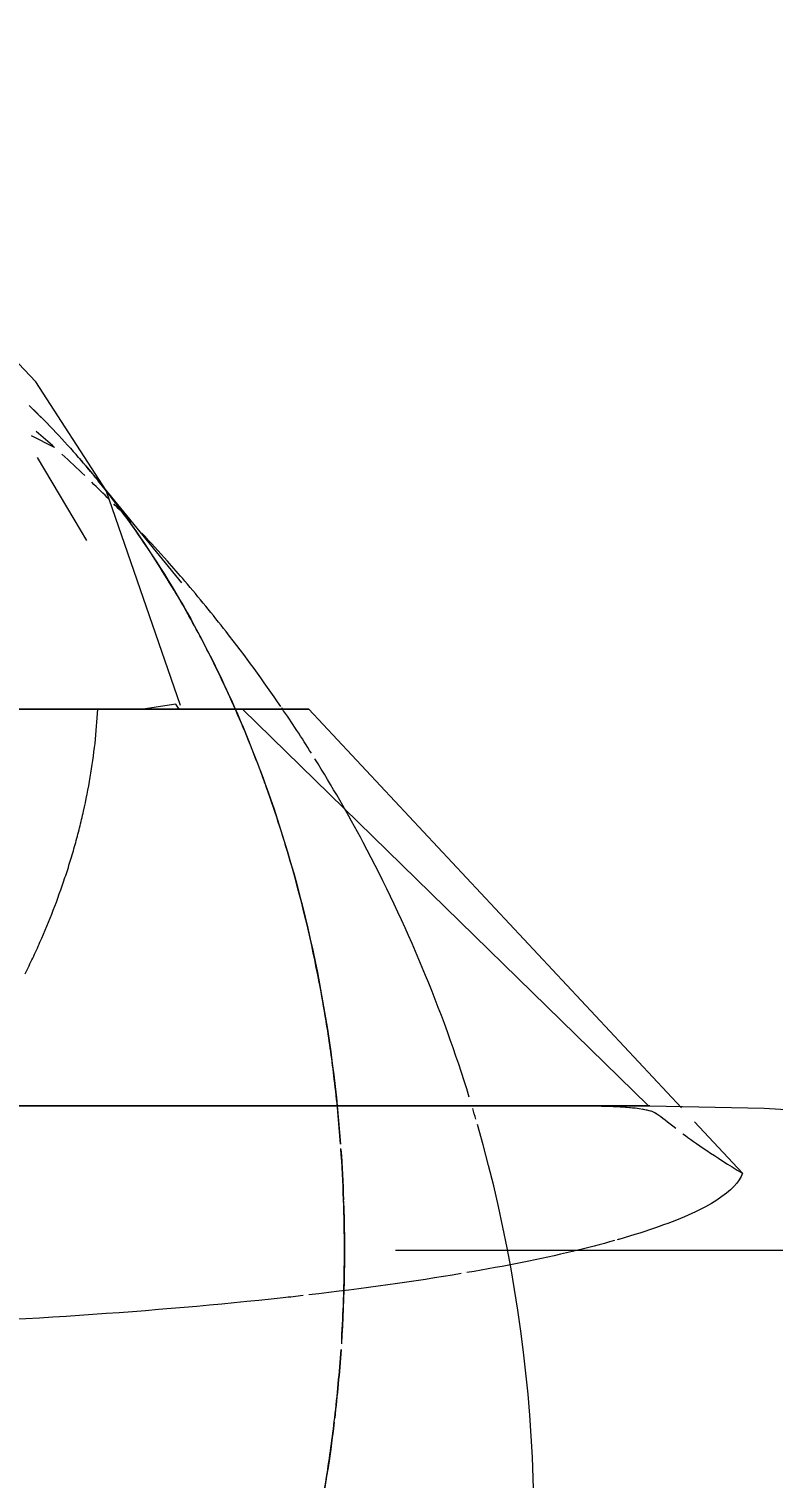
# Model space of a CAD drawing. Header units: metres. Extents: x -0.9 to 62, y -37.3 to 60.
# Drawn here: x 26.6599 to 26.6965, y 2.0888 to 2.16 of the extents above; entities that cross this region are included whole.
import ezdxf

# ---------------------------------------------------------------- set-up
doc = ezdxf.new("R2010")
doc.units = ezdxf.units.M
for name, color, linetype, lineweight in [('A-ANNO-DIMS', 7, 'Continuous', 5), ('A-ANNO-DIMS-25', 7, 'Continuous', 5), ('P-SANR-FIXT', 7, 'Continuous', 5)]:
    doc.layers.add(name, color=color, linetype=linetype, lineweight=lineweight)
doc.styles.add('Arial_2', font='arial.ttf', dxfattribs={"height": 0.075})
doc.dimstyles.new('Diagonal_-_2_mm_Arial_-_PRETO', dxfattribs={"dimscale": 0.3048, "dimtxt": 0.07651945499677275, "dimasz": 0.2460629921259842, "dimexe": 0.1968503937007874, "dimexo": 0.1230314960629921, "dimgap": 0.04101049868766404, "dimtad": 1, "dimrnd": 0.01, "dimzin": 0, "dimdsep": 46, "dimtxsty": 'Arial_2', "dimblk1": 'OBLIQUE', "dimblk2": 'OBLIQUE', "dimsah": 1, "dimcen": 0.09, "dimdle": 0.1968503937007874, "dimazin": 0, "dimtfac": 1, "dimtdec": 4, "dimtix": 1, "dimtmove": 0, "dimatfit": 3, "dimfxl": 1, "dimtvp": 1, "dimtolj": 1, "dimtzin": 0, "dimarcsym": 2})

# ---------------------------------------------------------------- blocks, each defined once
blk = doc.blocks.new('UT_Chuveiro ou ducha - UT_Elétrico-3241184-DD')
at = {"layer": 'P-SANR-FIXT', "color": 7, "true_color": 0xf3f3f3}
blk.add_line((45.00421555637882, 2.139445705658089), (45.00308628663605, 2.14001971420382), dxfattribs=at)
at = {"layer": 'P-SANR-FIXT', "color": 253, "true_color": 0xa6a6a6}
for p, q in [((45.00335476618146, 2.138955264503431), (45.00516482170812, 2.135917917932271)), ((45.01670806958482, 2.126583946756581), (45.0102838534098, 2.126583946756581)), ((45.01345160595608, 2.126583946756583), (45.01426450631506, 2.126583946756583)), ((45.03800319451069, 2.103792586289107), (45.03563449993266, 2.106327709804618))]:
    blk.add_line(p, q, dxfattribs=at)
at = {"layer": 'P-SANR-FIXT'}
for p, q in [((45.00650077508963, 2.137629939418079), (45.01044969708767, 2.132800046726074)), ((45.00516482170812, 2.135917917932271), (45.00578569121217, 2.134876073728317)), ((45.0103302974597, 2.126583946756581), (45.01017354946854, 2.126833869829192)), ((45.03337215502979, 2.107118201278729), (45.01345160967233, 2.126583946756579)), ((45.01426450631506, 2.126583946756583), (45.01670806958483, 2.126583946756583)), ((45.03500454753087, 2.107001923847335), (45.01670806958483, 2.126583946756581))]:
    blk.add_line(p, q, dxfattribs=at)
at = {"layer": 'P-SANR-FIXT', "color": 254, "true_color": 0xdfdfdf}
blk.add_line((45.0102838534098, 2.126583946756581), (45.00633814659957, 2.126583946756581), dxfattribs=at)
at = {"layer": 'P-SANR-FIXT', "flags": 128}
for points in [[(45.01040385353733, 2.126774806343973), (45.00674800758092, 2.137329189125224), (45.00328698230485, 2.142660169958794), (45.00075447485746, 2.145330641090614), (44.99808942778407, 2.147389533482126), (44.99678420243489, 2.148175592114246), (44.99544757736187, 2.148851458349625), (44.99409150572809, 2.149416236852401), (44.99272370327114, 2.149872609730353), (44.99134759738148, 2.15022570091505), (44.98996751783793, 2.150481320236628), (44.98720316613879, 2.150722204484802), (44.98149420314304, 2.150181365090128), (44.97542943967748, 2.148175363887498), (44.9718465767204, 2.146263254047514), (44.96601378305287, 2.141637910017402), (44.96143134451644, 2.135944045538142), (44.95815733505409, 2.12954815671102), (44.95714798100894, 2.126778198270359)], [(44.95345174066691, 2.126583946756581), (44.95918034146052, 2.126583946756581), (44.97418071263009, 2.126583946756581), (44.99272263770914, 2.126583946756581), (45.00772300887872, 2.126583946756581), (45.01345160967233, 2.126583946756581)], [(45.03345167516962, 2.107103097325455), (45.03341168050267, 2.107103097325455), (45.03329176048476, 2.107103097325455), (45.03309210696231, 2.107103097325455), (45.03281303933841, 2.107103097325455), (45.03245500406168, 2.107103097325455), (45.03201857391223, 2.107103097325455), (45.03150444708516, 2.107103097325455), (45.03091344607374, 2.107103097325455), (45.03024651635351, 2.107103097325455), (45.02950472486977, 2.107103097325455), (45.02868925833062, 2.107103097325455), (45.02780142130859, 2.107103097325455), (45.02684263415351, 2.107103097325455), (45.02581443072029, 2.107103097325455), (45.02471845591511, 2.107103097325455), (45.02355646306384, 2.107103097325455), (45.02233031110717, 2.107103097325455), (45.02104196162666, 2.107103097325455), (45.01969347570667, 2.107103097325455), (45.01828701063697, 2.107103097325455), (45.01682481646169, 2.107103097325455), (45.01530923237955, 2.107103097325455), (45.01374268300179, 2.107103097325455), (45.01212767447324, 2.107103097325455), (45.01046679046303, 2.107103097325455), (45.00876268803126, 2.107103097325455), (45.00701809337831, 2.107103097325455), (45.00523579748346, 2.107103097325455), (45.00341865163993, 2.107103097325455), (45.00156956289346, 2.107103097325455)], [(45.03036023061398, 2.107103097325455), (45.03101486792255, 2.107103097325455), (45.03159341426898, 2.107103097325455), (45.03209494410256, 2.107103097325455), (45.03251865508251, 2.107103097325455), (45.03286386936167, 2.107103097325455), (45.03313003467083, 2.107103097325455), (45.03331672520226, 2.107103097325455), (45.03342364229097, 2.107103097325455), (45.03345167516962, 2.107103097325455)], [(45.03345167516962, 2.107103097325455), (45.03906280424621, 2.106990859778517), (45.04466495671324, 2.106654326693838), (45.05024917032186, 2.106094036452564), (45.0558065115215, 2.105310885399556), (45.06132808975175, 2.104306126409439), (45.06680507166533, 2.103081366882257), (45.07222869525952, 2.101638566171986), (45.07759028389356, 2.099980032451982), (45.08288126016937, 2.098108419022398), (45.08809315965361, 2.096026720065459), (45.08951162429843, 2.095417784097975)]]:
    blk.add_lwpolyline(points, dxfattribs=at)
at = {"layer": 'P-SANR-FIXT', "color": 253, "true_color": 0xa6a6a6, "flags": 128}
blk.add_lwpolyline([(45.01017354946854, 2.126833869829192), (45.00856984397097, 2.126583946756581), (44.9991652329982, 2.126583946756581), (44.98267534856907, 2.126583946756581), (44.97417894061105, 2.12659766823728)], dxfattribs=at)
at = {"layer": 'P-SANR-FIXT', "color": 7, "true_color": 0xf3f3f3}
for centre, radius, start, end in [((44.9832266483559, 2.116203054805803), 0.03131700941398678, 47.91688510745161, 50.10154386307669), ((44.95636167987187, 2.086453385030217), 0.07140153739429858, 46.29003914599803, 47.52728823100417), ((44.95636167987187, 2.086453385030217), 0.0714015373943043, 44.92989587739036, 45.91286609829462), ((44.95636167987187, 2.086453385030217), 0.0714015373943007, 44.3574405661623, 44.69300422989905), ((44.95636167987187, 2.086453385030217), 0.07140153739430243, 41.60356475785823, 43.0976233546414)]:
    blk.add_arc(centre, radius, start, end, dxfattribs=at)
at = {"layer": 'P-SANR-FIXT', "color": 254, "true_color": 0xdfdfdf}
for radius, start, end in [(0.07140153739430097, 43.70801331180868, 44.07162852989819), (0.07140153739429679, 40.55415163169002, 41.60356475785598), (0.07140153739429754, 32.125595902683, 34.264219436849), (0.07140153739430107, 28.05659482619887, 31.87391282412305)]:
    blk.add_arc((44.95636167987187, 2.086453385030217), radius, start, end, dxfattribs=at)
at = {"layer": 'P-SANR-FIXT', "color": 253, "true_color": 0xa6a6a6}
for radius, start, end in [(0.07140153739429776, 37.98673996682141, 40.55415163169031), (0.07140153739430166, 17.16934350495272, 28.05659482619916), (0.07140153739429823, 16.2710994335846, 16.70414960869614), (0.07140153739429897, 349.4119451166886, 16.04523904350236)]:
    blk.add_arc((44.95636167987187, 2.086453385030217), radius, start, end, dxfattribs=at)
at = {"layer": 'P-SANR-FIXT'}
blk.add_arc((44.95636167987187, 2.086453385030217), 0.07140153739430438, 34.33048967994353, 37.98673996682408, dxfattribs=at)
at = {"layer": 'P-SANR-FIXT', "color": 253, "true_color": 0xa6a6a6}
for points in [[(45.00296653232872, 2.141503371976792), (45.00375791263173, 2.140744303063152), (45.00452766827846, 2.139939294082463), (45.00527306853946, 2.139090733996497)], [(45.00623775231018, 2.137952354777983), (45.00592119225292, 2.138340049348078), (45.00559974197744, 2.138719607945618), (45.00527363026827, 2.139090830722718)], [(45.00543390294303, 2.138906529233998), (45.0058568026577, 2.138419241644776), (45.00627172416298, 2.13791785816943), (45.00667816163445, 2.137402821325322)], [(45.00663753899395, 2.137455116025714), (45.00654045786888, 2.137577737336548), (45.0064428950481, 2.137699580997831), (45.00634485739918, 2.137820641010581)], [(45.00687106266616, 2.137156532014587), (45.00698224859771, 2.137013502389558), (45.00709278498632, 2.136869442581242), (45.00720266431721, 2.136724366619009)], [(45.0100892210501, 2.132430043932557), (45.00949323661092, 2.133429672060325), (45.00886982937007, 2.134395874583161), (45.00822073977353, 2.135325400486371)], [(45.01081435154304, 2.131173087233261), (45.01075727218804, 2.1312753619492), (45.01069991357939, 2.131377318327072), (45.01064227743745, 2.131478953153411)], [(45.01301975824156, 2.126751099999817), (45.01275730257212, 2.127342600320727), (45.01248615845923, 2.12792624977788), (45.01220658997097, 2.128501555113156)], [(45.0175474298464, 2.111286020364087), (45.01744413144469, 2.111922029698496), (45.01733213489909, 2.112555171849337), (45.0172115426702, 2.113184963584304)], [(45.01795292358364, 2.108408686558554), (45.01784400793214, 2.109318986531928), (45.01771738000602, 2.110224998472501), (45.01757332982521, 2.111125354566361)], [(45.03036023061397, 2.107103097325457), (45.03136431675881, 2.107103097325457), (45.03294218157554, 2.107031889748972), (45.03364788509876, 2.10683534258759), (45.03379003501356, 2.106709861772615)], [(45.03146814268765, 2.107086063663437), (45.03196421575385, 2.10706935072876), (45.03238308709194, 2.107040544401415), (45.03272414125216, 2.107000554852748)], [(45.03307585666675, 2.106950762667557), (45.03341055849662, 2.106893624075735), (45.03363705967499, 2.106821280884757), (45.03375795490711, 2.106735192534613)], [(45.03379003501356, 2.106709861772615), (45.03403714949836, 2.106547403984219), (45.03431112347386, 2.106320841093952), (45.0347258136437, 2.106000807051418)], [(45.03507540329788, 2.105735005108497), (45.03569706814133, 2.105269872373923), (45.03658732535131, 2.104645116097758), (45.03800319451069, 2.103792586289107)], [(45.01827749554131, 2.104961658618972), (45.01833465288045, 2.104140676739045), (45.01837741508958, 2.103317647531219), (45.01840585275092, 2.102493582376729)], [(45.01840805986488, 2.102428766731086), (45.0184865851401, 2.100091386384465), (45.01844989675593, 2.097745886039915), (45.018299605039, 2.095415340267992)], [(45.01840689945644, 2.097557821763844), (45.01846384155679, 2.099207621754712), (45.01846394114187, 2.100861355226904), (45.01840662680264, 2.102510908141337)], [(45.02418865676093, 2.098865095083605), (45.02188695413169, 2.098477627769336), (45.01937257525294, 2.098126512545516), (45.01669472314637, 2.097815830367038)], [(45.0182809189446, 2.095134200610996), (45.01820378388791, 2.09400722507474), (45.01810007100337, 2.092883967453598), (45.01796996267137, 2.091767041098684)], [(45.01757257158113, 2.088873769958886), (45.01772603615703, 2.089837271248675), (45.01785951585848, 2.090807324823418), (45.01797288831057, 2.091782192952692)], [(45.01721385822555, 2.086823369632537), (45.01734356039485, 2.087503085151331), (45.01746314630105, 2.08818676191248), (45.01757257158113, 2.088873769958886)]]:
    blk.add_open_spline(points, degree=3, dxfattribs=at)
at = {"layer": 'P-SANR-FIXT', "color": 254, "true_color": 0xdfdfdf}
for points in [[(45.00443842767702, 2.140012473334513), (45.00402420055124, 2.14045549040842), (45.00360309290971, 2.140885412276983), (45.00317554189958, 2.141301857083341)], [(45.01442108952814, 2.123294541070653), (45.01398661514073, 2.124472861083262), (45.01351889923655, 2.125626178372744), (45.01301975824156, 2.126751099999817)], [(45.00633814659957, 2.126583946756581), (45.00657884665211, 2.126583946756581), (45.00703187409339, 2.126583946756581), (45.00769722892339, 2.126583946756581)], [(45.00771683329828, 2.126583946756581), (45.0083599987632, 2.126583946756581), (45.00919910912311, 2.126583946756581), (45.01023416437801, 2.126583946756581)], [(45.0172115426702, 2.113184963584304), (45.01684126533971, 2.115118733318305), (45.01638994864789, 2.117020915620214), (45.01586055865667, 2.11887752172524)], [(45.01757332982521, 2.111125354566361), (45.01756475816738, 2.111178929954585), (45.01755612482074, 2.111232485316557), (45.0175474298464, 2.111286020364087)], [(45.01825994099681, 2.105226422923517), (45.01818172581408, 2.106291522384246), (45.01807923588631, 2.10735298809665), (45.01795292358364, 2.10840868655854)], [(45.01840662680264, 2.102510908141337), (45.01837762926773, 2.103345480586483), (45.01833393527024, 2.104178982918213), (45.0182754708087, 2.10501036431136)], [(45.01831557927221, 2.095649477419385), (45.01835446762512, 2.096284694910922), (45.01838491864265, 2.096920965269866), (45.01840689945643, 2.097557821763819)], [(45.01797288831057, 2.091782192952692), (45.01810201500934, 2.092892528849572), (45.01820505797905, 2.094009110331496), (45.01828183641157, 2.095129369913385)]]:
    blk.add_open_spline(points, degree=3, dxfattribs=at)
at = {"layer": 'P-SANR-FIXT'}
blk.add_open_spline([(45.00822073977353, 2.135325400486371), (45.00778243845949, 2.135953067956275), (45.00725672118777, 2.13666679124821), (45.00671575337562, 2.137356324937351), (45.00663753899395, 2.137455116025714)], degree=3, knots=[0.7497328928448014, 0.7497328928448014, 0.7497328928448014, 0.7497328928448014, 0.7666666666666666, 0.7695154394525183, 0.7695154394525183, 0.7695154394525183, 0.7695154394525183], dxfattribs=at)
for points in [[(45.00720266431721, 2.136724366619009), (45.00944778699091, 2.133760084532368), (45.01141859332751, 2.130371566331855), (45.01305097854168, 2.126678488910038)], [(45.01064227743745, 2.131478953153411), (45.01046066302838, 2.131799209650586), (45.0102762929577, 2.132116273423713), (45.0100892210501, 2.132430043932557)], [(45.01220658997097, 2.128501555113156), (45.01176333670888, 2.129413696421169), (45.01129890641175, 2.130304862433886), (45.01081435154304, 2.131173087233261)], [(45.03036023061397, 2.107103097325457), (45.03076447001735, 2.107103097325457), (45.03113383682842, 2.107097326584907), (45.03146814268765, 2.107086063663437)]]:
    blk.add_open_spline(points, degree=3, dxfattribs=at)
at = {"layer": 'P-SANR-FIXT', "color": 253, "true_color": 0xa6a6a6}
for points, knots in [([(45.00277174512815, 2.113596502073761), (45.00283543428917, 2.113724131240028), (45.00296130626906, 2.113980158586608), (45.0032066017522, 2.114494593064902), (45.00361938087065, 2.115401200039726), (45.0041623675734, 2.11671294047899), (45.00464299122648, 2.118045037162543), (45.004988658047, 2.119122773092473), (45.00522794924992, 2.119937448081097), (45.00544640347201, 2.120757751982251), (45.00570886370651, 2.12185703991948), (45.00609061635829, 2.123793999427178), (45.00627816427712, 2.125468903631759), (45.00633814659957, 2.126583946756581)], [-0.2222222222222222, -0.2222222222222222, -0.2222222222222222, -0.2222222222222222, -0.2152777777777778, -0.2083333333333333, -0.1944444444444444, -0.1666666666666667, -0.1388888888888889, -0.125, -0.1111111111111111, -0.09722222222222221, -0.08333333333333333, -0.05555555555555555, 0, 0, 0, 0]), ([(45.01305097854168, 2.126678488910038), (45.01362166579131, 2.125387376874569), (45.01626848776723, 2.118745197303509), (45.01781259837586, 2.11130014049501), (45.01825860104617, 2.105225836950377)], [-0.6791639249985382, -0.6791639249985382, -0.6791639249985382, -0.6791639249985382, -0.6499999999999999, -0.5333333333333333, -0.5333333333333333, -0.5333333333333333, -0.5333333333333333]), ([(45.01586055865667, 2.11887752172524), (45.01549048722444, 2.120175386988584), (45.0150171877777, 2.121654324594723), (45.01449396452156, 2.123096899815736), (45.01442108952814, 2.12329454107064)], [0.6232350765001649, 0.6232350765001649, 0.6232350765001649, 0.6232350765001649, 0.6499999999999999, 0.6542666370249705, 0.6542666370249705, 0.6542666370249705, 0.6542666370249705]), ([(44.98345167516962, 2.107103097325457), (44.99140613952715, 2.107103097325457), (45.00536919112039, 2.107103097325457), (45.0216970531091, 2.107103097325457), (45.02821010240343, 2.107103097325457), (45.03036023061397, 2.107103097325457)], [0, 0, 0, 0, 0.4, 0.7, 1, 1, 1, 1]), ([(45.03800319451069, 2.103792586289107), (45.03785002668565, 2.103363067256945), (45.03700559730077, 2.102476698270051), (45.03462136348322, 2.101378667043365), (45.03261288698427, 2.100743215174419), (45.03186946424659, 2.100530555913716), (45.03183922929961, 2.10052194151213)], [-1, -1, -1, -1, -0.8928571428571428, -0.7857142857142857, -0.7321428571428572, -0.7298788710253385, -0.7298788710253385, -0.7298788710253385, -0.7298788710253385]), ([(45.03171297397581, 2.100486167643373), (45.03106431589554, 2.100303384932406), (45.02891185611682, 2.099745175263808), (45.02635334379137, 2.099234701430399), (45.02446799617309, 2.09891247635797)], [-0.7267406460494101, -0.7267406460494101, -0.7267406460494101, -0.7267406460494101, -0.6785714285714286, -0.5764528138454086, -0.5764528138454086, -0.5764528138454086, -0.5764528138454086]), ([(45.01641849277986, 2.097783992088941), (45.01609502751494, 2.097746954032662), (45.0126420051924, 2.097360632505114), (45.00222234189783, 2.096462205959294), (44.99095334579035, 2.096095536248967), (44.98345167516962, 2.09608334381001)], [-0.443454876528648, -0.443454876528648, -0.443454876528648, -0.443454876528648, -0.4285714285714285, -0.2857142857142857, 0, 0, 0, 0]), ([(45.01794650744416, 2.091568151441962), (45.01766269341491, 2.089190651556524), (45.01721506650676, 2.086585958779573), (45.01662230071496, 2.084048559229017), (45.01656250228899, 2.083799248271724)], [-0.446064341495259, -0.446064341495259, -0.446064341495259, -0.446064341495259, -0.4, -0.3949655823818752, -0.3949655823818752, -0.3949655823818752, -0.3949655823818752])]:
    blk.add_open_spline(points, degree=3, knots=knots, dxfattribs=at)
blk = doc.blocks.new('DIMBLOCK14-DD')
at = {"layer": 'A-ANNO-DIMS-25'}
for p, q in [((27.7715157222347, 2.16), (27.7715157222347, -0.05999999999999989)), ((27.7715157222347, 2.1), (26.67793363249187, 2.1)), ((27.7715157222347, 2.1), (27.83151572223471, 2.1)), ((27.7715157222347, 0), (27.28027921318716, 0)), ((27.7715157222347, 0), (27.83151572223471, 0))]:
    blk.add_line(p, q, dxfattribs=at)
at = {"layer": 'A-ANNO-DIMS-25', "lineweight": 20}
for p, q in [((27.7715157222347, 2.1), (27.73401572223469, 2.1375)), ((27.7715157222347, 2.1), (27.8090157222347, 2.0625)), ((27.7715157222347, 0), (27.73401572223469, 0.03750000000000001)), ((27.7715157222347, 0), (27.8090157222347, -0.03750000000000001))]:
    blk.add_line(p, q, dxfattribs=at)
at = {"layer": 'A-ANNO-DIMS-25', "color": 0, "insert": (27.66164849692796, 0.9487588749273469), "char_height": 0.07499999999999998, "width": 0.2429787001743676, "attachment_point": 1, "rotation": 90, "line_spacing_factor": 0.9417779076525878, "style": 'Arial_2'}
blk.add_mtext('2,10', dxfattribs=at)
blk = doc.blocks.new('_Oblique')
at = {"color": 0, "linetype": 'ByBlock', "lineweight": -2}
blk.add_line((-0.5, -0.5), (0.5, 0.5), dxfattribs=at)

msp = doc.modelspace()

# ---------------------------------------------------------------- block references
at = {"layer": 'P-SANR-FIXT', "color": 7, "true_color": 0xf3f3f3}
msp.add_blockref('UT_Chuveiro ou ducha - UT_Elétrico-3241184-DD', (-18.34301804267776, 0), dxfattribs=at)

# ---------------------------------------------------------------- dimensions: what is measured, and where the dimension line sits
at = {"layer": 'A-ANNO-DIMS'}
dim = msp.add_linear_dim(base=(27.77151572223472, 8.502731559103058e-17), p1=(26.64043363249187, 2.1), p2=(27.24277921318716, 0), angle=89.99999999999991, dimstyle='Diagonal_-_2_mm_Arial_-_PRETO', override={"dimpost": '<>', "dimfxl": 2.184678511493888}, dxfattribs=at)
dim.commit()
dim.dimension.update_dxf_attribs({"geometry": 'DIMBLOCK14-DD', "text_midpoint": (27.72072274793269, 1.049999999999992)})

doc.saveas('drawing.dxf')
